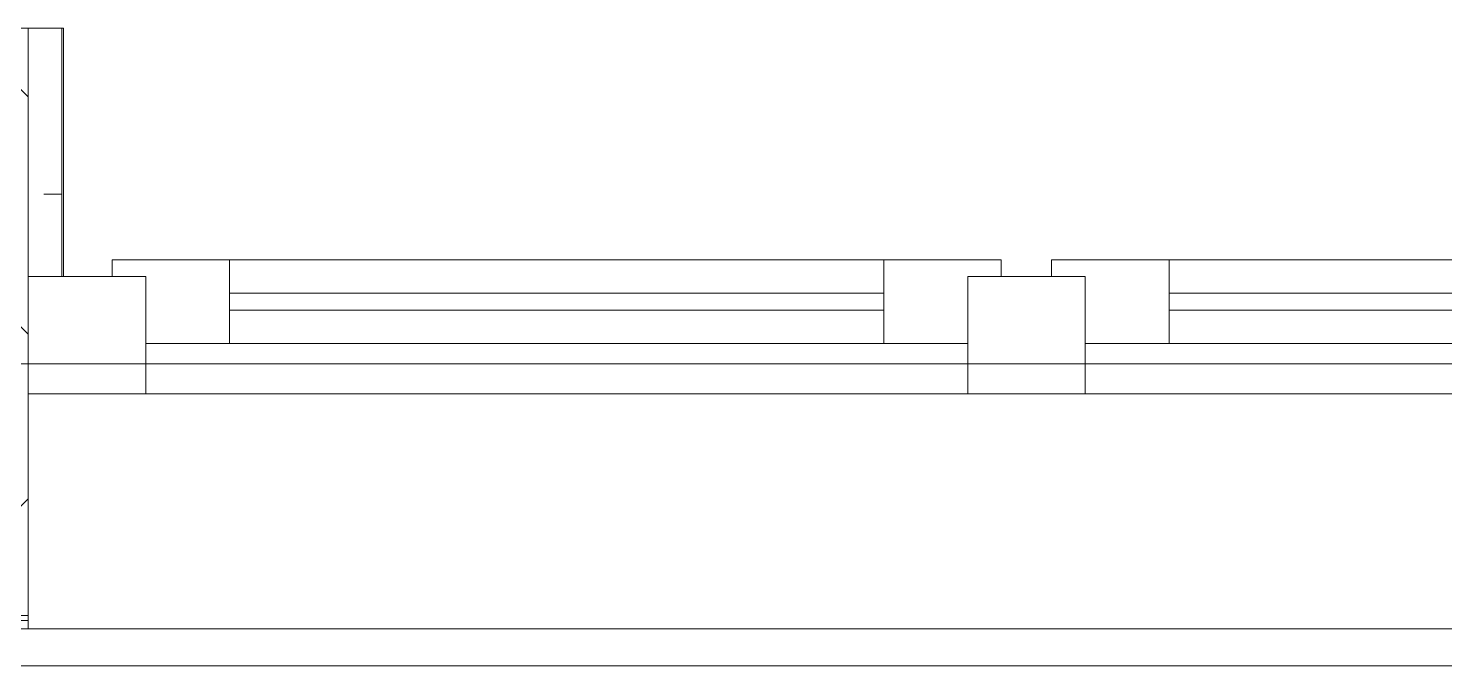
# Model space of a CAD drawing. Header units: millimetres. Extents: x -213911 to 415037, y -3642 to 107391.
# Drawn here: x 94845 to 95689, y 78906 to 79286 of the extents above; entities that cross this region are included whole.
import ezdxf

# ---------------------------------------------------------------- set-up
doc = ezdxf.new("R2010")
doc.units = ezdxf.units.MM
for name, color, linetype, lineweight in [('A-GLAZ', 7, 'Continuous', 9), ('A-GLAZ-1', 7, 'Continuous', 5), ('A-WALL', 7, 'Continuous', 5), ('I-WALL', 7, 'Continuous', 5)]:
    doc.layers.add(name, color=color, linetype=linetype, lineweight=lineweight)
doc.layers.add('A-WALL-1', color=9, linetype='Continuous', lineweight=5, true_color=0x808080)
doc.layers.add('A-WALL-FNSH-1', color=9, linetype='Continuous', lineweight=5, true_color=0x808080)

# ---------------------------------------------------------------- blocks, each defined once
blk = doc.blocks.new('120_Окно_СКБ_2Ст_Фрамуга сверху - 120_Окно_СКБ_2Ст_2300х2500_h_ ДОО-19727959-Объем проектирования 1 этажа')
at = {"layer": 'A-GLAZ'}
for p, q in [((520, -127), (520, -57)), ((520, -57), (590, -57)), ((590, -57), (590, -127)), ((1080, -127), (1080, -57)), ((1080, -57), (1150, -57)), ((1150, -57), (1150, -127)), ((520, -87), (-1080, -87)), ((470, -137), (470, -87)), ((520, -127), (520, -87)), ((1080, -87), (590, -87)), ((590, -87), (590, -127)), ((640, -137), (640, -87)), ((1030, -137), (1030, -87)), ((1080, -127), (1080, -87)), ((590, -127), (520, -127)), ((540, -127), (520, -127)), ((540, -137), (540, -127)), ((590, -127), (570, -127)), ((570, -127), (570, -137)), ((1150, -127), (1080, -127)), ((1100, -127), (1080, -127)), ((1100, -137), (1100, -127)), ((-1100, -137), (540, -137)), ((540, -137), (-1100, -137)), ((570, -137), (1100, -137)), ((1100, -137), (570, -137))]:
    blk.add_line(p, q, dxfattribs=at)
at = {"layer": 'A-GLAZ-1'}
for p, q in [((1150, -57), (-1150, -57)), ((-1080, -57), (1080, -57)), ((-1030, -107), (470, -107)), ((640, -107), (1030, -107)), ((470, -117), (-1030, -117)), ((1030, -117), (640, -117)), ((540, -127), (570, -127)), ((540, -127), (570, -127)), ((1100, -127), (1130, -127))]:
    blk.add_line(p, q, dxfattribs=at)
blk = doc.blocks.new('1floor')
at = {"layer": 'A-WALL'}
h = blk.add_hatch(dxfattribs=at)
h.set_pattern_fill('FP_2', color=256, style=0, pattern_type=2)
h.set_pattern_definition([(135, (0, 0), (-70.71068, -70.71068), [])])
h.paths.add_polyline_path([(110730, -100), (111630, -100), (111630, 100), (110730, 100), (110730, -55.04)])
h.paths.add_polyline_path([(119330, -100), (119330, 100), (118830, 100), (118830, -100)])
h.paths.add_polyline_path([(117030, -100), (117030, 100), (115980, 100), (115980, -100)])
h.paths.add_polyline_path([(113430, -100), (113680, -100), (113680, 100), (113430, 100), (113430, -7.27)])
h.paths.add_polyline_path([(91930, -100), (92730, -100), (92730, 100), (91930, 100), (91930, -68.4)])
h.paths.add_polyline_path([(94530, -100), (94780, -100), (94780, 100), (94530, 100), (94530, -7.27)])
h.paths.add_polyline_path([(97105, -100), (98105, -100), (98105, 100), (97105, 100), (97105, -7.27)])
h.paths.add_polyline_path([(123730, -100), (123730, 100), (123530, 100), (123530, -100)])
h.paths.add_polyline_path([(109655, -100), (109830, -100), (109830, 100), (109480, 100), (109480, -100), (109570, -100)])
h.paths.add_polyline_path([(121130, -100), (121230, -100), (121230, 100), (121130, 100), (121130, -10.96)])
h.paths.add_polyline_path([(100830, -100), (101730, -100), (101730, 100), (100830, 100), (100830, -7.27)])
h.paths.add_polyline_path([(102630, -100), (102880, -100), (102880, 100), (102630, 100), (102630, -7.27)])
h.paths.add_polyline_path([(105180, -100), (106230, -100), (106230, 100), (105180, 100), (105180, -27.88)])
h = blk.add_hatch(dxfattribs=at)
h.set_pattern_fill('FP_24', color=256, style=0, pattern_type=2)
h.set_pattern_definition([(45, (0, 0), (-141.42136, 141.42136), []), (135, (0, 0), (-141.42136, -141.42136), [])])
h.paths.add_polyline_path([(89210, -250), (91030, -250), (91030, -100), (89210, -100)])
h.paths.add_polyline_path([(123530, -250), (125080, -250), (125080, -100), (123530, -100), (123530, -118)])
h.paths.add_polyline_path([(121130, -250), (121230, -250), (121230, -100), (120230, -100), (120230, -250)])
h.paths.add_polyline_path([(115980, -250), (117030, -250), (117030, -100), (115980, -100)])
h.paths.add_polyline_path([(117930, -250), (119330, -250), (119330, -100), (117930, -100)])
h.paths.add_polyline_path([(113680, -250), (113680, -100), (112530, -100), (112530, -250), (113430, -250)])
h.paths.add_polyline_path([(109480, -250), (109830, -250), (109830, -100), (109480, -100)])
h.paths.add_polyline_path([(110730, -250), (111630, -250), (111630, -100), (110730, -100)])
h.paths.add_polyline_path([(107130, -250), (108030, -250), (108030, -100), (107130, -100)])
h.paths.add_polyline_path([(105180, -250), (106230, -250), (106230, -100), (105180, -100)])
h.paths.add_polyline_path([(100830, -250), (102880, -250), (102880, -100), (100830, -100), (100830, -210.58)])
h.paths.add_polyline_path([(99030, -250), (99930, -250), (99930, -100), (99030, -100), (99030, -193.23)])
h.paths.add_polyline_path([(97080, -250), (98130, -250), (98130, -100), (97080, -100), (97080, -174.43)])
h.paths.add_polyline_path([(94578.11, -250), (94780, -250), (94780, -100), (93630, -100), (93630, -250)])
h.paths.add_polyline_path([(92730, -250), (92730, -100), (91930, -100), (91930, -250), (92515.05, -250)])
at = {"layer": 'I-WALL'}
h = blk.add_hatch(dxfattribs=at)
h.set_pattern_fill('FP_191', color=256, style=0, pattern_type=2)
h.set_pattern_definition([(0, (0, 0), (243.84, 60.96), [20.117, -162.763, 20.117, -162.763, -975.36]), (0, (0, 0), (243.84, 60.96), [-365.76, 20.117, -345.643, 20.117, -162.763, -426.72]), (0, (0, 0), (243.84, 60.96), [-914.4, 20.117, -101.803, 20.117, -284.683]), (120, (91.44, 30.48), (-174.71291, 180.691634), [20.117, -162.763, 20.117, -162.763, -975.36]), (120, (91.44, 30.48), (-174.71291, 180.691634), [-365.76, 20.117, -345.643, 20.117, -162.763, -426.72]), (120, (91.44, 30.48), (-174.71291, 180.691634), [-914.4, 20.117, -101.803, 20.117, -284.683]), (240, (121.92, 152.4), (-69.12709, -241.651634), [20.117, -162.763, 20.117, -162.763, -975.36]), (240, (121.92, 152.4), (-69.12709, -241.651634), [-365.76, 20.117, -345.643, 20.117, -162.763, -426.72]), (240, (121.92, 152.4), (-69.12709, -241.651634), [-914.4, 20.117, -101.803, 20.117, -284.683])])
h.paths.add_polyline_path([(94800, -48), (94800, 100), (94780, 100), (94780, -48)])
at = {"layer": 'A-WALL'}
for p, q in [((94530, -100), (94780, -100)), ((94530, -100), (99030, -100)), ((93630, -250), (94780, -250)), ((93630, -253), (94780, -253)), ((97080, -258), (94780, -258)), ((108030, -280), (89180, -280))]:
    blk.add_line(p, q, dxfattribs=at)
at = {"layer": 'A-WALL-1'}
for p, q in [((94780, 100), (94530, 100)), ((94780, -250), (94780, 100)), ((94800, 100), (94780, 100)), ((94800, -48), (94800, 100)), ((94780, -48), (94800, -48))]:
    blk.add_line(p, q, dxfattribs=at)
at = {"layer": 'A-WALL-FNSH-1'}
for p, q in [((94801, 100), (94800, 100)), ((94801, -48), (94801, 100)), ((94800, -48), (94801, -48)), ((94780, -258), (94780, -250)), ((93630, -258), (94780, -258))]:
    blk.add_line(p, q, dxfattribs=at)
at = {"layer": 'I-WALL'}
blk.add_line((97080, -100), (94780, -100), dxfattribs=at)
at = {"layer": 'A-GLAZ', "color": 3, "rotation": 180}
blk.add_blockref('120_Окно_СКБ_2Ст_Фрамуга сверху - 120_Окно_СКБ_2Ст_2300х2500_h_ ДОО-19727959-Объем проектирования 1 этажа', (95930, -175), dxfattribs=at)

msp = doc.modelspace()

# ---------------------------------------------------------------- block references
msp.add_blockref('1floor', (64.7, 79186.05))

doc.saveas('drawing.dxf')
